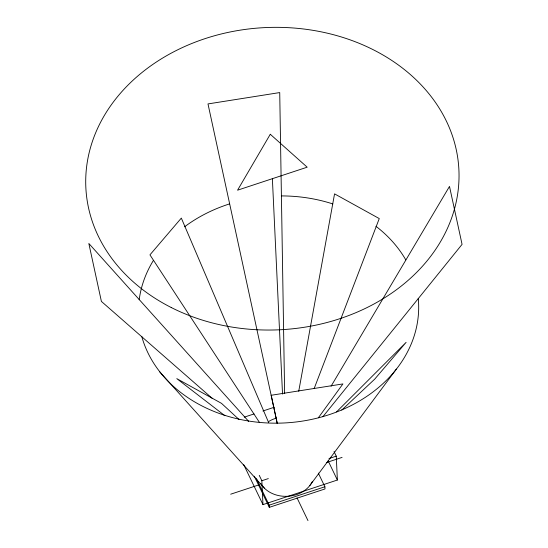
<?xml version="1.0" encoding="UTF-8"?>
<svg xmlns="http://www.w3.org/2000/svg" width="548" height="548" viewBox="0 0 548 548"><rect width="100%" height="100%" fill="white"/><g stroke="black" fill="none" stroke-linecap="round" stroke-linejoin="round"><path stroke-width="0.82" d="M298.729 391.272L334.554 193.862L379.264 218.577L314.182 388.491M331.054 386.258L449.497 186.409L462.067 244.367L322.854 416.747M318.354 417.775L342.918 383.922L271.178 395.272L277.302 423.563M309.846 485.521L396.362 369.092M336.568 411.884L406.109 342.356L374.729 379.113L341.76 410.082M244.326 417.138L254.032 413.932M262.93 410.993L274.247 407.253M334.033 451.538L336.253 456.148L337.376 480.027L262.971 504.612L261.848 480.733L268.315 478.596M328.971 458.553L336.253 456.148M230.687 494.2L259.026 484.843M326.697 462.478L342.082 457.395M324.902 486.761L325.005 488.946L269.308 507.352L269.205 505.167L324.902 486.761L318.313 473.095M224.851 415.699L176.792 378.641L221.508 403.355L238.976 419.48M212.535 398.629L101.401 301.427L88.831 243.476L248.662 421.378M159.55 371.674L264.533 488.323M259.54 422.542L149.947 254.861L181.326 218.104L268.636 422.57M328.136 460.847L337.376 480.027M297.016 497.858L307.976 520.6M259.259 475.363L261.848 480.733M256.396 478.589L269.205 505.167M254.306 476.219L269.308 507.352M243.744 464.711L262.971 504.612M277.247 423.371L207.987 103.921L279.727 92.571L284.638 393.437M272.377 178.689L282.528 394.067M418.254 298.393A140.192 113.559 -2.7 0 1 299.27 421.57A140.192 113.559 -2.7 0 1 141.74 336.39M139.192 299.763A140.192 113.559 -2.7 0 1 153.406 260.43M184.58 226.783A140.192 113.559 -2.7 0 1 229.461 203.931M281.323 195.917A140.192 113.559 -2.7 0 1 332.821 203.931M375.955 226.297A140.192 113.559 -2.7 0 1 405.78 259.868M312.278 481.685A28.037 22.715 -2.7 0 1 286.974 496.317A28.037 22.715 -2.7 0 1 260.834 483.548M268.924 421.364A26.612 21.557 -2.7 0 1 276.466 418.124M270.28 134.267L237.565 190.19L307.181 167.188L270.28 134.267M171.223 307.51A186.738 151.269 -2.7 0 0 458.813 183.094A186.738 151.269 -2.7 0 0 187.087 45.463A186.738 151.269 -2.7 0 0 171.223 307.51"/></g></svg>
